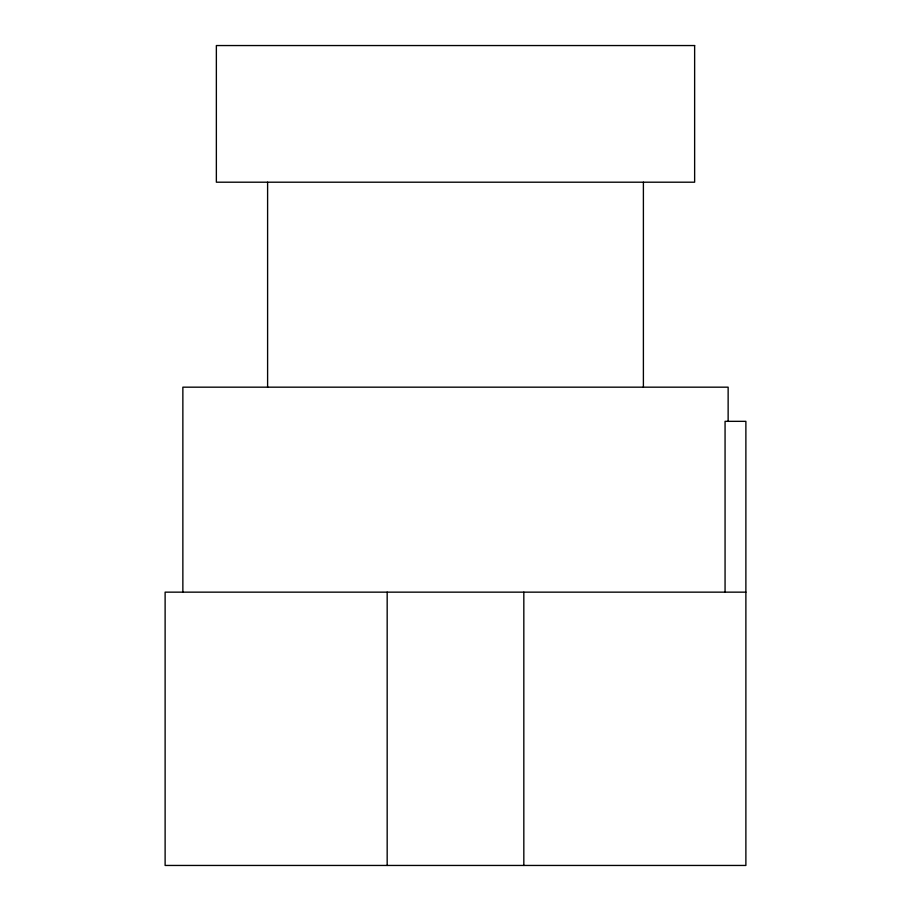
<?xml version="1.0" encoding="UTF-8"?>
<svg xmlns="http://www.w3.org/2000/svg" width="911" height="911" viewBox="0 0 911 911"><rect width="100%" height="100%" fill="white"/><g stroke="black" fill="none" stroke-linecap="round" stroke-linejoin="round"><path stroke-width="1.37" d="M745.881 592.15L165.119 592.15L165.119 865.45L745.881 865.45L745.881 421.337L725.065 421.337L725.065 592.15M728.14 421.337L728.14 387.175L182.86 387.175L182.86 592.15M643.394 182.2L643.394 387.175M523.825 592.15L523.825 865.45M387.175 592.15L387.175 865.45M267.606 182.2L267.606 387.175M694.637 45.55L216.362 45.55L216.362 182.2L694.637 182.2L694.637 45.55"/></g></svg>
